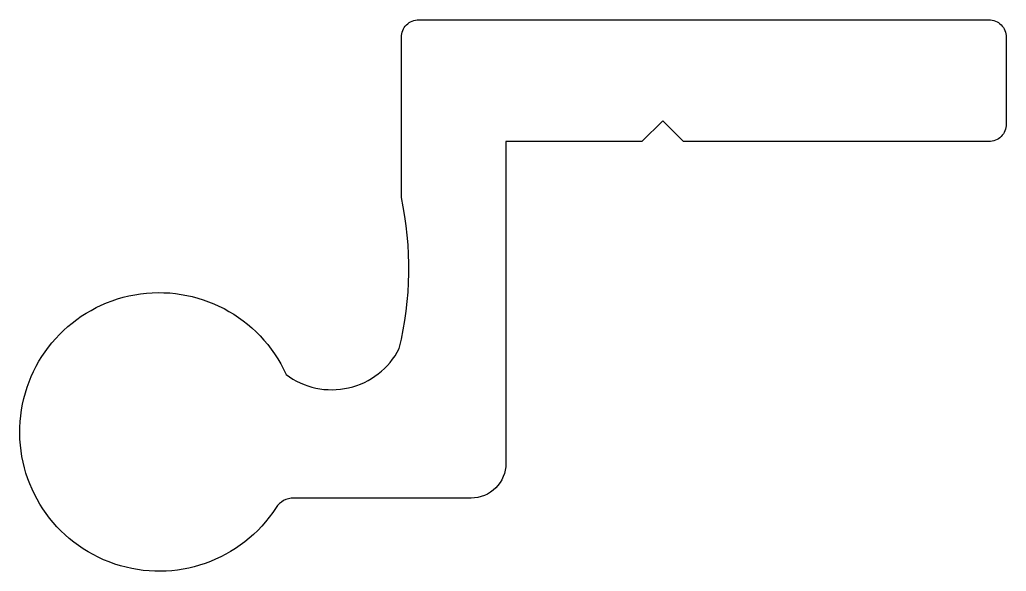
# Model space of a CAD drawing. Extents: x 164 to 192.3, y 229.4 to 245.2.
import ezdxf

# ---------------------------------------------------------------- set-up
doc = ezdxf.new("R2010")
doc.units = 0
doc.layers.get('0').update_dxf_attribs({"linetype": 'CONTINUOUS'})

msp = doc.modelspace()

# ---------------------------------------------------------------- linework, layer by layer
msp.add_lwpolyline([(171.334, 231.232, -3.914812), (171.619, 235.058, 0.466268), (174.868, 235.8, 0.113031), (174.929, 240.133), (174.929, 244.739, -0.414214), (175.429, 245.239), (191.79, 245.239, -0.414214), (192.29, 244.739), (192.29, 242.239, -0.414214), (191.79, 241.739), (183.029, 241.739), (182.429, 242.339), (181.829, 241.739), (177.929, 241.739), (177.929, 232.506, -0.414214), (176.929, 231.506), (171.838, 231.506, 0.254336)], format="xyb", close=True)

doc.saveas('drawing.dxf')
